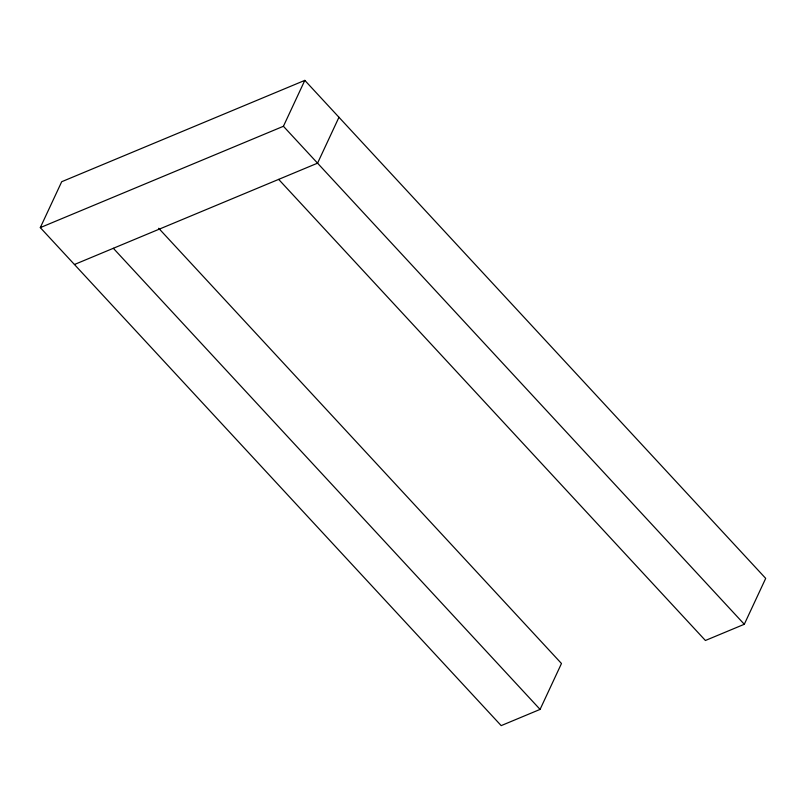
<?xml version="1.0" encoding="UTF-8"?>
<svg xmlns="http://www.w3.org/2000/svg" width="806" height="806" viewBox="0 0 806 806"><rect width="100%" height="100%" fill="white"/><g stroke="black" fill="none" stroke-linecap="round" stroke-linejoin="round"><path stroke-width="1.21" d="M158.681 228.269L561.48 663.509L540.08 709.401L501.181 725.622L40.3 227.614L61.699 181.723L304.819 80.378L765.7 578.386L744.301 624.277L705.401 640.488L278.664 179.385M40.3 227.614L283.42 126.28L304.819 80.378M338.963 117.273L317.564 163.165L74.434 264.509M283.42 126.28L744.301 624.277M113.334 248.288L540.08 709.401"/></g></svg>
